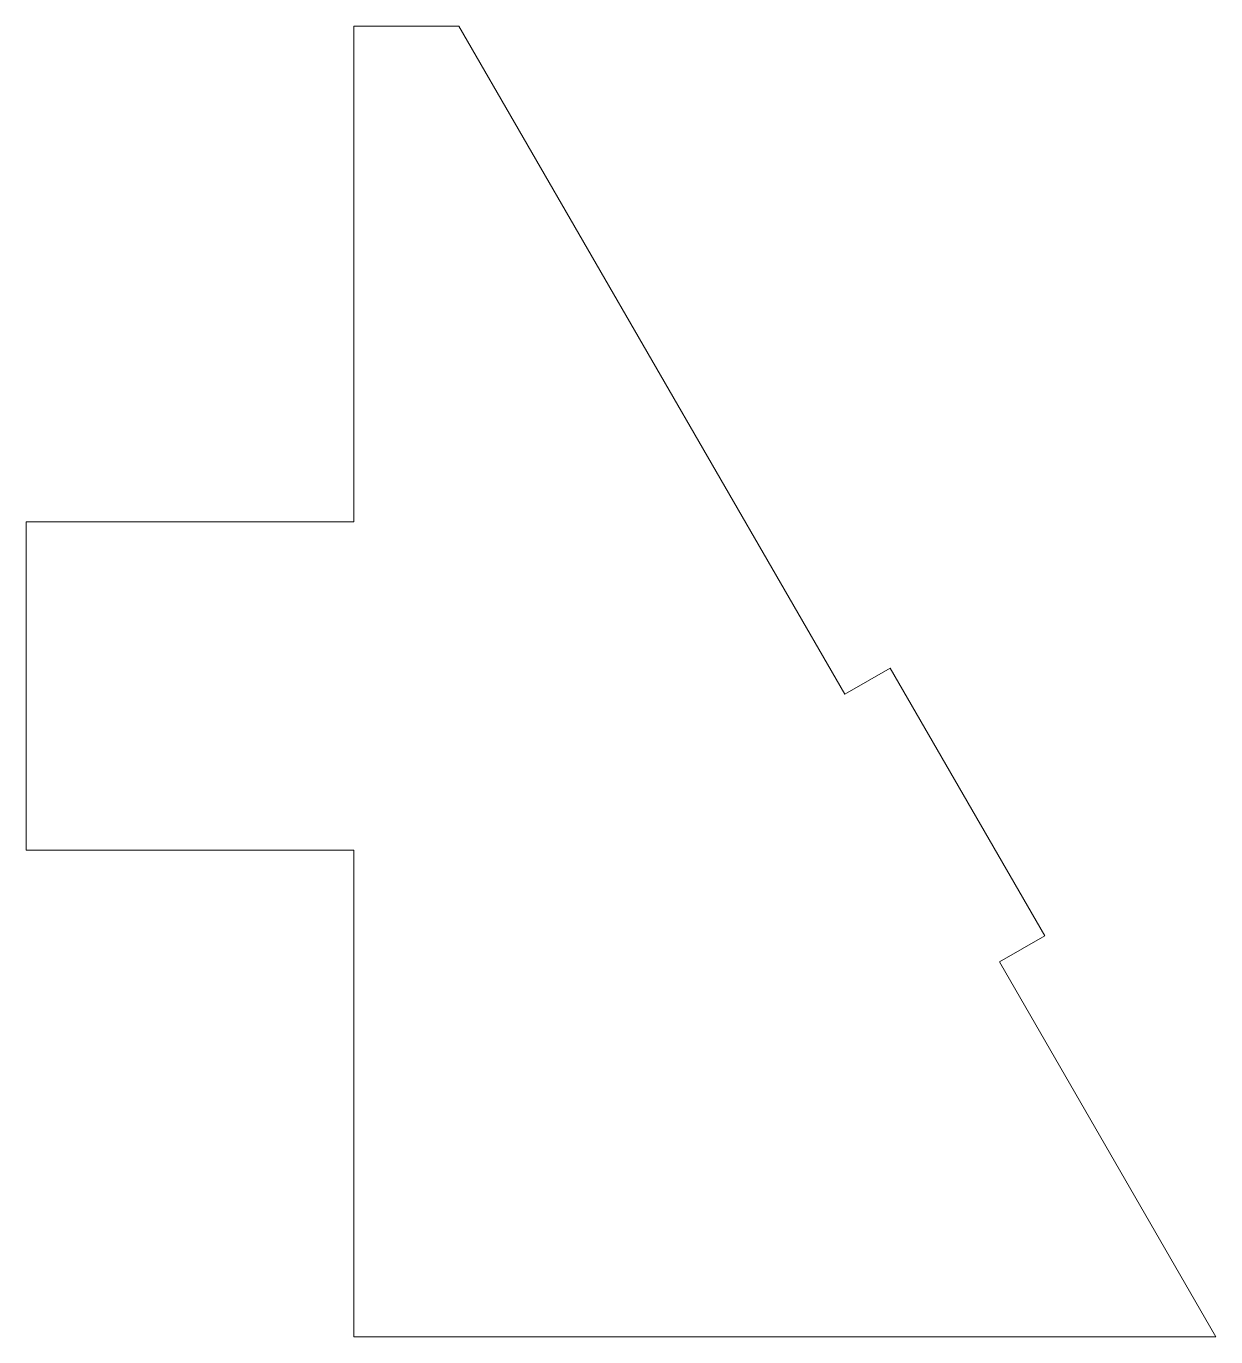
# Model space of a CAD drawing. Header units: inches. Extents: x -0.25 to 0.66, y 0 to 1.
import ezdxf

# ---------------------------------------------------------------- set-up
doc = ezdxf.new("R2010")
doc.units = ezdxf.units.IN
doc.header["$MEASUREMENT"] = 0

msp = doc.modelspace()

# ---------------------------------------------------------------- linework, layer by layer
at = {"color": 7, "linetype": 'Continuous', "lineweight": 15}
for p, q in [((0, 1), (0.08, 1)), ((0, 0.6218), (0, 1)), ((0.08, 1), (0.3743, 0.4903)), ((-0.25, 0.6218), (0, 0.6218)), ((-0.25, 0.3712), (-0.25, 0.6218)), ((0.3743, 0.4903), (0.4089, 0.5103)), ((0.4089, 0.5103), (0.5269, 0.306)), ((0, 0.3712), (-0.25, 0.3712)), ((0, 0), (0, 0.3712)), ((0.5269, 0.306), (0.4923, 0.286)), ((0.4923, 0.286), (0.6574, 0)), ((0.6574, 0), (0, 0))]:
    msp.add_line(p, q, dxfattribs=at)

doc.saveas('drawing.dxf')
